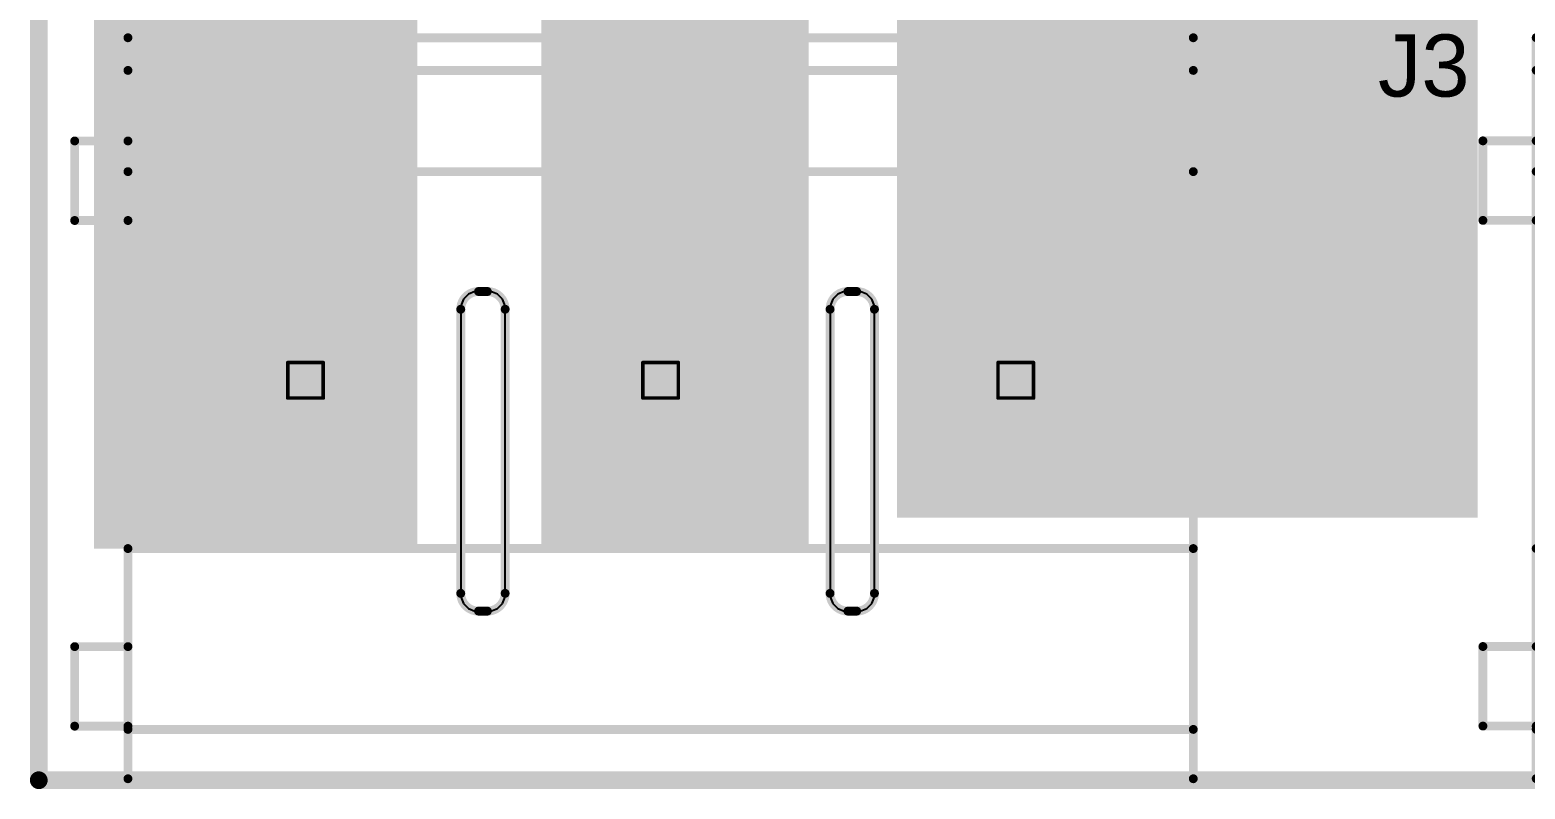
# Model space of a CAD drawing. Header units: inches. Extents: x -1.9 to 9.4, y 0 to 6.7.
# Drawn here: x -0.005 to 0.837, y -0.005 to 0.423 of the extents above; entities that cross this region are included whole.
import ezdxf

# ---------------------------------------------------------------- set-up
doc = ezdxf.new("R2010")
doc.units = ezdxf.units.IN
doc.header["$MEASUREMENT"] = 0
for name, color, linetype in [('Board Outline', 216, 'Continuous'), ('Bottom Layer', 5, 'Continuous'), ('Bottom Solder', 6, 'Continuous'), ('Drill Drawing', 1, 'Continuous'), ('Multi-Layer', 9, 'Continuous'), ('Pad Holes', 156, 'Continuous'), ('Top Layer', 1, 'Continuous'), ('Top Overlay', 2, 'Continuous'), ('Top Solder', 216, 'Continuous')]:
    doc.layers.add(name, color=color, linetype=linetype)
doc.styles.add('Arial', font='', dxfattribs={"height": 0.2})
doc.styles.get('Arial').set_extended_font_data('Arial')

# ---------------------------------------------------------------- blocks, each defined once
blk = doc.blocks.new('KF129_5_08_2P_5')
at = {"layer": 'Bottom Layer'}
h = blk.add_hatch(color=5, dxfattribs=at)
edge = h.paths.add_edge_path()
edge.add_arc((-0.1, 0), 0.047244, 0, 360)
h = blk.add_hatch(color=5, dxfattribs=at)
edge = h.paths.add_edge_path()
edge.add_arc((0.1, 0), 0.047244, 0, 360)
at = {"layer": 'Bottom Solder'}
h = blk.add_hatch(color=6, dxfattribs=at)
edge = h.paths.add_edge_path()
edge.add_arc((-0.1, 0), 0.049244, 0, 360)
h = blk.add_hatch(color=6, dxfattribs=at)
edge = h.paths.add_edge_path()
edge.add_arc((0.1, 0), 0.049244, 0, 360)
at = {"layer": 'Multi-Layer'}
h = blk.add_hatch(color=9, dxfattribs=at)
edge = h.paths.add_edge_path()
edge.add_arc((-0.1, 0), 0.047244, 0, 360)
h = blk.add_hatch(color=9, dxfattribs=at)
edge = h.paths.add_edge_path()
edge.add_arc((0.1, 0), 0.047244, 0, 360)
at = {"layer": 'Pad Holes'}
h = blk.add_hatch(color=7, dxfattribs=at)
edge = h.paths.add_edge_path()
edge.add_arc((-0.1, 0), 0.031496, 0, 360)
h = blk.add_hatch(color=7, dxfattribs=at)
edge = h.paths.add_edge_path()
edge.add_arc((0.1, 0), 0.031496, 0, 360)
at = {"layer": 'Top Layer'}
h = blk.add_hatch(color=1, dxfattribs=at)
edge = h.paths.add_edge_path()
edge.add_arc((-0.1, 0), 0.047244, 0, 360)
h = blk.add_hatch(color=1, dxfattribs=at)
edge = h.paths.add_edge_path()
edge.add_arc((0.1, 0), 0.047244, 0, 360)
at = {"layer": 'Top Solder'}
h = blk.add_hatch(color=216, dxfattribs=at)
edge = h.paths.add_edge_path()
edge.add_arc((-0.1, 0), 0.049244, 0, 360)
h = blk.add_hatch(color=216, dxfattribs=at)
edge = h.paths.add_edge_path()
edge.add_arc((0.1, 0), 0.049244, 0, 360)
at = {"layer": 'Top Overlay', "const_width": 0.005}
for points in [[(-0.2, -0.22441), (-0.2, 0.192913)], [(-0.2, 0.192913), (0.2, 0.192913)], [(0.2, -0.224409), (0.2, 0.192913)], [(-0.2, 0.174526), (0.2, 0.174526)], [(-0.23, 0.09), (-0.23, 0.134786)], [(-0.23, 0.134786), (-0.2, 0.134786)], [(-0.2, 0.117527), (0.2, 0.117527)], [(-0.23, 0.09), (-0.2, 0.09)], [(-0.2, -0.094771), (0.2, -0.094771)], [(-0.23, -0.194786), (-0.23, -0.15)], [(-0.23, -0.15), (-0.2, -0.15)], [(-0.23, -0.194786), (-0.2, -0.194786)], [(-0.2, -0.196621), (0.2, -0.196621)], [(-0.2, -0.224409), (0.2, -0.224409)]]:
    blk.add_lwpolyline(points, dxfattribs=at)
at = {"layer": 'Top Overlay', "const_width": 0.0025}
for points in [[(-0.20125, 0.192913, 1), (-0.19875, 0.192913, 1)], [(-0.20125, 0.192913, 1), (-0.19875, 0.192913, 1)], [(0.19875, 0.192913, 1), (0.20125, 0.192913, 1)], [(0.19875, 0.192913, 1), (0.20125, 0.192913, 1)], [(-0.20125, 0.174526, 1), (-0.19875, 0.174526, 1)], [(0.19875, 0.174526, 1), (0.20125, 0.174526, 1)], [(-0.23125, 0.134786, 1), (-0.22875, 0.134786, 1)], [(-0.23125, 0.134786, 1), (-0.22875, 0.134786, 1)], [(-0.20125, 0.134786, 1), (-0.19875, 0.134786, 1)], [(-0.20125, 0.117527, 1), (-0.19875, 0.117527, 1)], [(0.19875, 0.117527, 1), (0.20125, 0.117527, 1)], [(-0.23125, 0.09, 1), (-0.22875, 0.09, 1)], [(-0.23125, 0.09, 1), (-0.22875, 0.09, 1)], [(-0.20125, 0.09, 1), (-0.19875, 0.09, 1)], [(-0.20125, -0.094771, 1), (-0.19875, -0.094771, 1)], [(0.19875, -0.094771, 1), (0.20125, -0.094771, 1)], [(-0.23125, -0.15, 1), (-0.22875, -0.15, 1)], [(-0.23125, -0.15, 1), (-0.22875, -0.15, 1)], [(-0.20125, -0.15, 1), (-0.19875, -0.15, 1)], [(-0.23125, -0.194786, 1), (-0.22875, -0.194786, 1)], [(-0.23125, -0.194786, 1), (-0.22875, -0.194786, 1)], [(-0.20125, -0.194786, 1), (-0.19875, -0.194786, 1)], [(-0.20125, -0.196621, 1), (-0.19875, -0.196621, 1)], [(0.19875, -0.196621, 1), (0.20125, -0.196621, 1)], [(-0.20125, -0.224409, 1), (-0.19875, -0.224409, 1)], [(-0.20125, -0.22441, 1), (-0.19875, -0.22441, 1)], [(0.19875, -0.224409, 1), (0.20125, -0.224409, 1)], [(0.19875, -0.224409, 1), (0.20125, -0.224409, 1)]]:
    blk.add_lwpolyline(points, format="xyb", close=True, dxfattribs=at)
blk = doc.blocks.new('KF129_5_08_3P_6')
at = {"layer": 'Bottom Layer'}
h = blk.add_hatch(color=5, dxfattribs=at)
edge = h.paths.add_edge_path()
edge.add_arc((-0.2, 0), 0.047244, 0, 360)
h = blk.add_hatch(color=5, dxfattribs=at)
edge = h.paths.add_edge_path()
edge.add_arc((0, 0), 0.047244, 0, 360)
h = blk.add_hatch(color=5, dxfattribs=at)
edge = h.paths.add_edge_path()
edge.add_arc((0.2, 0), 0.047244, 0, 360)
at = {"layer": 'Bottom Solder'}
h = blk.add_hatch(color=6, dxfattribs=at)
edge = h.paths.add_edge_path()
edge.add_arc((-0.2, 0), 0.049244, 0, 360)
h = blk.add_hatch(color=6, dxfattribs=at)
edge = h.paths.add_edge_path()
edge.add_arc((0, 0), 0.049244, 0, 360)
h = blk.add_hatch(color=6, dxfattribs=at)
edge = h.paths.add_edge_path()
edge.add_arc((0.2, 0), 0.049244, 0, 360)
at = {"layer": 'Multi-Layer'}
h = blk.add_hatch(color=9, dxfattribs=at)
edge = h.paths.add_edge_path()
edge.add_arc((-0.2, 0), 0.047244, 0, 360)
h = blk.add_hatch(color=9, dxfattribs=at)
edge = h.paths.add_edge_path()
edge.add_arc((0, 0), 0.047244, 0, 360)
h = blk.add_hatch(color=9, dxfattribs=at)
edge = h.paths.add_edge_path()
edge.add_arc((0.2, 0), 0.047244, 0, 360)
at = {"layer": 'Pad Holes'}
h = blk.add_hatch(color=7, dxfattribs=at)
edge = h.paths.add_edge_path()
edge.add_arc((-0.2, 0), 0.031496, 0, 360)
h = blk.add_hatch(color=7, dxfattribs=at)
edge = h.paths.add_edge_path()
edge.add_arc((0, 0), 0.031496, 0, 360)
h = blk.add_hatch(color=7, dxfattribs=at)
edge = h.paths.add_edge_path()
edge.add_arc((0.2, 0), 0.031496, 0, 360)
at = {"layer": 'Top Layer'}
h = blk.add_hatch(color=1, dxfattribs=at)
edge = h.paths.add_edge_path()
edge.add_arc((-0.2, 0), 0.047244, 0, 360)
h = blk.add_hatch(color=1, dxfattribs=at)
edge = h.paths.add_edge_path()
edge.add_arc((0, 0), 0.047244, 0, 360)
h = blk.add_hatch(color=1, dxfattribs=at)
edge = h.paths.add_edge_path()
edge.add_arc((0.2, 0), 0.047244, 0, 360)
at = {"layer": 'Top Solder'}
h = blk.add_hatch(color=216, dxfattribs=at)
edge = h.paths.add_edge_path()
edge.add_arc((-0.2, 0), 0.049244, 0, 360)
h = blk.add_hatch(color=216, dxfattribs=at)
edge = h.paths.add_edge_path()
edge.add_arc((0, 0), 0.049244, 0, 360)
h = blk.add_hatch(color=216, dxfattribs=at)
edge = h.paths.add_edge_path()
edge.add_arc((0.2, 0), 0.049244, 0, 360)
at = {"layer": 'Top Overlay', "const_width": 0.005}
for points in [[(-0.3, -0.22441), (-0.3, 0.192913)], [(-0.3, 0.192913), (0.3, 0.192913)], [(0.3, -0.22441), (0.3, 0.192913)], [(-0.3, 0.174526), (0.3, 0.174526)], [(-0.33, 0.09), (-0.33, 0.134786)], [(-0.33, 0.134786), (-0.3, 0.134786)], [(-0.3, 0.117526), (0.3, 0.117526)], [(-0.33, 0.09), (-0.3, 0.09)], [(-0.3, -0.09477), (0.3, -0.09477)], [(-0.33, -0.194786), (-0.33, -0.15)], [(-0.33, -0.15), (-0.3, -0.15)], [(-0.33, -0.194786), (-0.3, -0.194786)], [(-0.3, -0.196622), (0.3, -0.196622)], [(-0.3, -0.22441), (0.3, -0.22441)]]:
    blk.add_lwpolyline(points, dxfattribs=at)
at = {"layer": 'Top Overlay', "const_width": 0.0025}
for points in [[(-0.30125, 0.192913, 1), (-0.29875, 0.192913, 1)], [(-0.30125, 0.192913, 1), (-0.29875, 0.192913, 1)], [(0.29875, 0.192913, 1), (0.30125, 0.192913, 1)], [(0.29875, 0.192913, 1), (0.30125, 0.192913, 1)], [(-0.30125, 0.174526, 1), (-0.29875, 0.174526, 1)], [(0.29875, 0.174526, 1), (0.30125, 0.174526, 1)], [(-0.33125, 0.134786, 1), (-0.32875, 0.134786, 1)], [(-0.33125, 0.134786, 1), (-0.32875, 0.134786, 1)], [(-0.30125, 0.134786, 1), (-0.29875, 0.134786, 1)], [(-0.30125, 0.117526, 1), (-0.29875, 0.117526, 1)], [(0.29875, 0.117526, 1), (0.30125, 0.117526, 1)], [(-0.33125, 0.09, 1), (-0.32875, 0.09, 1)], [(-0.33125, 0.09, 1), (-0.32875, 0.09, 1)], [(-0.30125, 0.09, 1), (-0.29875, 0.09, 1)], [(-0.30125, -0.09477, 1), (-0.29875, -0.09477, 1)], [(0.29875, -0.09477, 1), (0.30125, -0.09477, 1)], [(-0.33125, -0.15, 1), (-0.32875, -0.15, 1)], [(-0.33125, -0.15, 1), (-0.32875, -0.15, 1)], [(-0.30125, -0.15, 1), (-0.29875, -0.15, 1)], [(-0.33125, -0.194786, 1), (-0.32875, -0.194786, 1)], [(-0.33125, -0.194786, 1), (-0.32875, -0.194786, 1)], [(-0.30125, -0.194786, 1), (-0.29875, -0.194786, 1)], [(-0.30125, -0.196622, 1), (-0.29875, -0.196622, 1)], [(0.29875, -0.196622, 1), (0.30125, -0.196622, 1)], [(-0.30125, -0.22441, 1), (-0.29875, -0.22441, 1)], [(-0.30125, -0.22441, 1), (-0.29875, -0.22441, 1)], [(0.29875, -0.22441, 1), (0.30125, -0.22441, 1)], [(0.29875, -0.22441, 1), (0.30125, -0.22441, 1)]]:
    blk.add_lwpolyline(points, format="xyb", close=True, dxfattribs=at)

msp = doc.modelspace()

# ---------------------------------------------------------------- hatches: boundary and pattern name
at = {"layer": 'Top Layer'}
for points in [[(0.283, 0.13047), (0.43354, 0.13047), (0.43354, 1.03), (0.283, 1.03)], [(0.03102, 0.13047), (0.21325, 0.13047), (0.21325, 0.90048), (0.03102, 0.90048)], [(0.48334, 0.14783), (0.81034, 0.14783), (0.81034, 0.66783), (0.48334, 0.66783)]]:
    msp.add_hatch(color=1, dxfattribs=at).paths.add_polyline_path(points)

# ---------------------------------------------------------------- linework, layer by layer
at = {"layer": 'Board Outline'}
for points, const_width in [([(0, 0), (0, 3.38583)], 0.01), ([(0.24765, 0.27524), (0.25265, 0.27524)], 0.005), ([(0.45565, 0.27524), (0.46065, 0.27524)], 0.005), ([(0.23765, 0.10524), (0.23765, 0.26524)], 0.005), ([(0.26265, 0.10524), (0.26265, 0.26524)], 0.005), ([(0.44565, 0.10524), (0.44565, 0.26524)], 0.005), ([(0.47065, 0.10524), (0.47065, 0.26524)], 0.005), ([(0.24765, 0.09524), (0.25265, 0.09524)], 0.005), ([(0.45565, 0.09524), (0.46065, 0.09524)], 0.005), ([(0, 0), (1.29134, 0)], 0.01)]:
    msp.add_lwpolyline(points, dxfattribs=dict(at, const_width=const_width))
at = {"layer": 'Board Outline', "const_width": 0.005}
for points in [[(0.23765, 0.26524, -0.414214), (0.24765, 0.27524)], [(0.25265, 0.27524, -0.414214), (0.26265, 0.26524)], [(0.44565, 0.26524, -0.414214), (0.45565, 0.27524)], [(0.46065, 0.27524, -0.414214), (0.47065, 0.26524)], [(0.24765, 0.09524, -0.414214), (0.23765, 0.10524)], [(0.26265, 0.10524, -0.414214), (0.25265, 0.09524)], [(0.45565, 0.09524, -0.414214), (0.44565, 0.10524)], [(0.47065, 0.10524, -0.414214), (0.46065, 0.09524)]]:
    msp.add_lwpolyline(points, format="xyb", dxfattribs=at)
at = {"layer": 'Board Outline'}
for points, const_width in [([(0.2464, 0.27524, 1), (0.2489, 0.27524, 1)], 0.0025), ([(0.2464, 0.27524, 1), (0.2489, 0.27524, 1)], 0.0025), ([(0.2514, 0.27524, 1), (0.2539, 0.27524, 1)], 0.0025), ([(0.2514, 0.27524, 1), (0.2539, 0.27524, 1)], 0.0025), ([(0.4544, 0.27524, 1), (0.4569, 0.27524, 1)], 0.0025), ([(0.4544, 0.27524, 1), (0.4569, 0.27524, 1)], 0.0025), ([(0.4594, 0.27524, 1), (0.4619, 0.27524, 1)], 0.0025), ([(0.4594, 0.27524, 1), (0.4619, 0.27524, 1)], 0.0025), ([(0.2364, 0.26524, 1), (0.2389, 0.26524, 1)], 0.0025), ([(0.2364, 0.26524, 1), (0.2389, 0.26524, 1)], 0.0025), ([(0.2614, 0.26524, 1), (0.2639, 0.26524, 1)], 0.0025), ([(0.2614, 0.26524, 1), (0.2639, 0.26524, 1)], 0.0025), ([(0.4444, 0.26524, 1), (0.4469, 0.26524, 1)], 0.0025), ([(0.4444, 0.26524, 1), (0.4469, 0.26524, 1)], 0.0025), ([(0.4694, 0.26524, 1), (0.4719, 0.26524, 1)], 0.0025), ([(0.4694, 0.26524, 1), (0.4719, 0.26524, 1)], 0.0025), ([(0.2364, 0.10524, 1), (0.2389, 0.10524, 1)], 0.0025), ([(0.2364, 0.10524, 1), (0.2389, 0.10524, 1)], 0.0025), ([(0.2614, 0.10524, 1), (0.2639, 0.10524, 1)], 0.0025), ([(0.2614, 0.10524, 1), (0.2639, 0.10524, 1)], 0.0025), ([(0.4444, 0.10524, 1), (0.4469, 0.10524, 1)], 0.0025), ([(0.4444, 0.10524, 1), (0.4469, 0.10524, 1)], 0.0025), ([(0.4694, 0.10524, 1), (0.4719, 0.10524, 1)], 0.0025), ([(0.4694, 0.10524, 1), (0.4719, 0.10524, 1)], 0.0025), ([(0.2464, 0.09524, 1), (0.2489, 0.09524, 1)], 0.0025), ([(0.2464, 0.09524, 1), (0.2489, 0.09524, 1)], 0.0025), ([(0.2514, 0.09524, 1), (0.2539, 0.09524, 1)], 0.0025), ([(0.2514, 0.09524, 1), (0.2539, 0.09524, 1)], 0.0025), ([(0.4544, 0.09524, 1), (0.4569, 0.09524, 1)], 0.0025), ([(0.4544, 0.09524, 1), (0.4569, 0.09524, 1)], 0.0025), ([(0.4594, 0.09524, 1), (0.4619, 0.09524, 1)], 0.0025), ([(0.4594, 0.09524, 1), (0.4619, 0.09524, 1)], 0.0025), ([(-0.0025, 0, 1), (0.0025, 0, 1)], 0.005), ([(-0.0025, 0, 1), (0.0025, 0, 1)], 0.005)]:
    msp.add_lwpolyline(points, format="xyb", close=True, dxfattribs=dict(at, const_width=const_width))
at = {"layer": 'Drill Drawing', "const_width": 0.002}
for points in [[(0.14022, 0.23524), (0.16022, 0.23524)], [(0.14022, 0.21524), (0.14022, 0.23524)], [(0.16022, 0.21524), (0.16022, 0.23524)], [(0.34022, 0.23524), (0.36022, 0.23524)], [(0.34022, 0.21524), (0.34022, 0.23524)], [(0.36022, 0.21524), (0.36022, 0.23524)], [(0.54022, 0.23524), (0.56022, 0.23524)], [(0.54022, 0.21524), (0.54022, 0.23524)], [(0.56022, 0.21524), (0.56022, 0.23524)], [(0.14022, 0.21524), (0.16022, 0.21524)], [(0.34022, 0.21524), (0.36022, 0.21524)], [(0.54022, 0.21524), (0.56022, 0.21524)]]:
    msp.add_lwpolyline(points, dxfattribs=at)
at = {"layer": 'Drill Drawing', "const_width": 0.001}
for points in [[(0.13972, 0.23524, 1), (0.14072, 0.23524, 1)], [(0.13972, 0.23524, 1), (0.14072, 0.23524, 1)], [(0.15972, 0.23524, 1), (0.16072, 0.23524, 1)], [(0.15972, 0.23524, 1), (0.16072, 0.23524, 1)], [(0.33972, 0.23524, 1), (0.34072, 0.23524, 1)], [(0.33972, 0.23524, 1), (0.34072, 0.23524, 1)], [(0.35972, 0.23524, 1), (0.36072, 0.23524, 1)], [(0.35972, 0.23524, 1), (0.36072, 0.23524, 1)], [(0.53972, 0.23524, 1), (0.54072, 0.23524, 1)], [(0.53972, 0.23524, 1), (0.54072, 0.23524, 1)], [(0.55972, 0.23524, 1), (0.56072, 0.23524, 1)], [(0.55972, 0.23524, 1), (0.56072, 0.23524, 1)], [(0.13972, 0.21524, 1), (0.14072, 0.21524, 1)], [(0.13972, 0.21524, 1), (0.14072, 0.21524, 1)], [(0.15972, 0.21524, 1), (0.16072, 0.21524, 1)], [(0.15972, 0.21524, 1), (0.16072, 0.21524, 1)], [(0.33972, 0.21524, 1), (0.34072, 0.21524, 1)], [(0.33972, 0.21524, 1), (0.34072, 0.21524, 1)], [(0.35972, 0.21524, 1), (0.36072, 0.21524, 1)], [(0.35972, 0.21524, 1), (0.36072, 0.21524, 1)], [(0.53972, 0.21524, 1), (0.54072, 0.21524, 1)], [(0.53972, 0.21524, 1), (0.54072, 0.21524, 1)], [(0.55972, 0.21524, 1), (0.56072, 0.21524, 1)], [(0.55972, 0.21524, 1), (0.56072, 0.21524, 1)]]:
    msp.add_lwpolyline(points, format="xyb", close=True, dxfattribs=at)
at = {"layer": 'Multi-Layer'}
for p, q in [((0.23917, 0.27091), (0.23765, 0.26723)), ((0.24198, 0.27372), (0.23917, 0.27091)), ((0.24566, 0.27524), (0.24198, 0.27372)), ((0.24765, 0.27524), (0.24566, 0.27524)), ((0.25265, 0.27524), (0.24765, 0.27524)), ((0.25464, 0.27524), (0.25265, 0.27524)), ((0.25265, 0.27524), (0.25265, 0.27524)), ((0.25831, 0.27372), (0.25464, 0.27524)), ((0.26112, 0.27091), (0.25831, 0.27372)), ((0.26265, 0.26723), (0.26112, 0.27091)), ((0.44717, 0.27091), (0.44565, 0.26723)), ((0.44998, 0.27372), (0.44717, 0.27091)), ((0.45366, 0.27524), (0.44998, 0.27372)), ((0.45565, 0.27524), (0.45366, 0.27524)), ((0.46065, 0.27524), (0.45565, 0.27524)), ((0.46264, 0.27524), (0.46065, 0.27524)), ((0.46065, 0.27524), (0.46065, 0.27524)), ((0.46631, 0.27372), (0.46264, 0.27524)), ((0.46912, 0.27091), (0.46631, 0.27372)), ((0.47065, 0.26723), (0.46912, 0.27091)), ((0.23765, 0.26723), (0.23765, 0.26524)), ((0.23765, 0.26524), (0.23765, 0.10524)), ((0.23765, 0.26524), (0.23765, 0.26524)), ((0.26265, 0.26524), (0.26265, 0.26723)), ((0.26265, 0.10524), (0.26265, 0.26524)), ((0.44565, 0.26723), (0.44565, 0.26524)), ((0.44565, 0.26524), (0.44565, 0.10524)), ((0.44565, 0.26524), (0.44565, 0.26524)), ((0.47065, 0.26524), (0.47065, 0.26723)), ((0.47065, 0.10524), (0.47065, 0.26524)), ((0.23765, 0.10524), (0.23765, 0.10325)), ((0.23765, 0.10325), (0.23917, 0.09958)), ((0.26112, 0.09958), (0.26265, 0.10325)), ((0.26265, 0.10325), (0.26265, 0.10524)), ((0.26265, 0.10524), (0.26265, 0.10524)), ((0.44565, 0.10524), (0.44565, 0.10325)), ((0.44565, 0.10325), (0.44717, 0.09958)), ((0.46912, 0.09958), (0.47065, 0.10325)), ((0.47065, 0.10325), (0.47065, 0.10524)), ((0.47065, 0.10524), (0.47065, 0.10524)), ((0.23917, 0.09958), (0.24198, 0.09677)), ((0.24198, 0.09677), (0.24566, 0.09524)), ((0.24566, 0.09524), (0.24765, 0.09524)), ((0.24765, 0.09524), (0.24765, 0.09524)), ((0.24765, 0.09524), (0.25265, 0.09524)), ((0.25265, 0.09524), (0.25464, 0.09524)), ((0.25464, 0.09524), (0.25831, 0.09677)), ((0.25831, 0.09677), (0.26112, 0.09958)), ((0.44717, 0.09958), (0.44998, 0.09677)), ((0.44998, 0.09677), (0.45366, 0.09524)), ((0.45366, 0.09524), (0.45565, 0.09524)), ((0.45565, 0.09524), (0.45565, 0.09524)), ((0.45565, 0.09524), (0.46065, 0.09524)), ((0.46065, 0.09524), (0.46264, 0.09524)), ((0.46264, 0.09524), (0.46631, 0.09677)), ((0.46631, 0.09677), (0.46912, 0.09958))]:
    msp.add_line(p, q, dxfattribs=at)

# ---------------------------------------------------------------- block references
for name, p in [('KF129_5_08_3P_6', (0.35022, 0.22524)), ('KF129_5_08_2P_5', (1.04334, 0.2253))]:
    msp.add_blockref(name, p)

# ---------------------------------------------------------------- texts
at = {"layer": 'Top Overlay', "style": 'Arial'}
msp.add_text('J3', height=0.035, dxfattribs=at).set_placement((0.75422, 0.38503))

doc.saveas('drawing.dxf')
